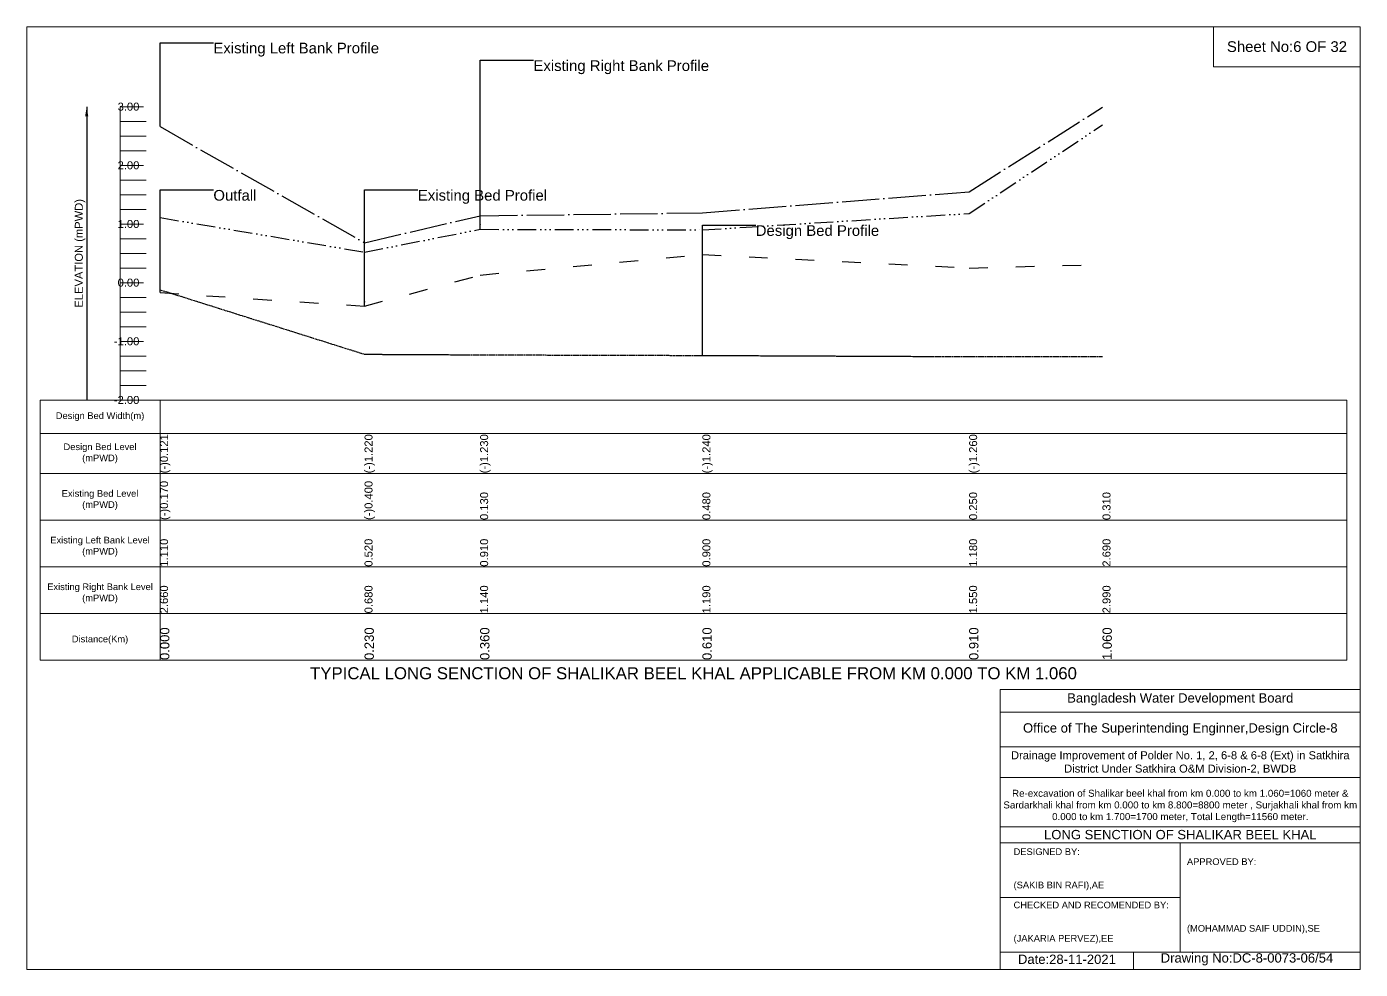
# Model space of a CAD drawing. Header units: inches. Extents: x 93000 to 416000, y -4242 to 0.
# Drawn here: x 150000 to 156000, y -4242 to 0 of the extents above; entities that cross this region are included whole.
import ezdxf

# ---------------------------------------------------------------- set-up
doc = ezdxf.new("R2010")
doc.units = ezdxf.units.IN
doc.header["$LTSCALE"] = 7
doc.header["$MEASUREMENT"] = 0
for name, pattern in [('ACAD_ISO03W100', [30, 12, -18]), ('ACAD_ISO04W100', [30, 24, -3, 0, -3]), ('ACAD_ISO14W100', [24, 12, -3, 0, -3, 0, -3, 0, -3]), ('CENTER', [2, 1.25, -0.25, 0.25, -0.25])]:
    doc.linetypes.add(name, pattern=pattern)
for name, color, linetype, lineweight in [('Cross section Data Border', 7, 'Continuous', 9), ('Design Bed Level Long Section', 7, 'CENTER', 25), ('Existing Bed Level for Long Section', 7, 'ACAD_ISO03W100', 25), ('Existing Left Bank of Long section', 7, 'ACAD_ISO04W100', 25), ('Existing Right Bank of Long Section', 7, 'ACAD_ISO14W100', 25), ('Long Section Border', 7, 'Continuous', 9), ('Long Section Labels', 7, 'Continuous', 9), ('Vscale for Long Section', 7, 'Continuous', 9)]:
    doc.layers.add(name, color=color, linetype=linetype, lineweight=lineweight)
doc.styles.get("Standard").update_dxf_attribs({"font": 'arial.ttf'})
doc.dimstyles.get("Standard").update_dxf_attribs({"dimtxt": 0.18, "dimasz": 0.18, "dimexe": 0.18, "dimexo": 0.0625, "dimgap": 0.09, "dimtad": 0, "dimtih": 1, "dimtoh": 1, "dimdec": 4, "dimzin": 0, "dimdsep": 46, "dimtxsty": 'Standard', "dimcen": 0.09, "dimadec": 0, "dimazin": 0, "dimtfac": 1, "dimtdec": 4, "dimtofl": 0, "dimtmove": 0, "dimatfit": 3, "dimfxl": 0, "dimtolj": 1, "dimtzin": 0, "dimarcsym": 0})

msp = doc.modelspace()

# ---------------------------------------------------------------- linework, layer by layer
at = {"layer": 'Cross section Data Border'}
for points in [[(150000, 0), (156000, 0), (156000, -4242), (150000, -4242)], [(155340, 0), (156000, 0), (156000, -180), (155340, -180)]]:
    msp.add_lwpolyline(points, close=True, dxfattribs=at)
for points in [[(154380, -4242), (154380, -2982), (156000, -2982)], [(154380, -3084), (156000, -3084)], [(154380, -3240), (156000, -3240)], [(154380, -3378), (156000, -3378)], [(154380, -3600), (156000, -3600)], [(154380, -3672), (156000, -3672)], [(155190, -3672), (155190, -4164)], [(154380, -3918), (155190, -3918)], [(154380, -4164), (156000, -4164)], [(154980, -4164), (154980, -4242)]]:
    msp.add_lwpolyline(points, dxfattribs=at)
at = {"layer": 'Design Bed Level Long Section'}
msp.add_lwpolyline([(150600, -1183.9), (151520, -1474.1), (152040, -1476.7), (153040, -1479.4), (154240, -1484.6), (154840, -1484.6)], dxfattribs=at)
at = {"layer": 'Existing Bed Level for Long Section'}
msp.add_lwpolyline([(150600, -1196.9), (151520, -1257.6), (152040, -1117.7), (153040, -1025.3), (154240, -1086), (154840, -1070.2)], dxfattribs=at)
at = {"layer": 'Existing Left Bank of Long section'}
msp.add_lwpolyline([(150600, -449.8), (151520, -972.5), (152040, -851), (153040, -837.8), (154240, -742.8), (154840, -362.6)], dxfattribs=at)
at = {"layer": 'Existing Right Bank of Long Section'}
msp.add_lwpolyline([(150600, -859), (151520, -1014.7), (152040, -911.8), (153040, -914.4), (154240, -840.5), (154840, -441.8)], dxfattribs=at)
at = {"layer": 'Long Section Border'}
msp.add_lwpolyline([(150060, -1680), (155940, -1680), (155940, -2850), (150060, -2850)], close=True, dxfattribs=at)
for points in [[(150600, -1680), (150600, -2850)], [(150060, -1830), (155940, -1830)], [(150060, -2010), (155940, -2010)], [(150060, -2220), (155940, -2220)], [(150060, -2430), (155940, -2430)], [(150060, -2640), (155940, -2640)]]:
    msp.add_lwpolyline(points, dxfattribs=at)
at = {"layer": 'Vscale for Long Section'}
for points in [[(150420, -1680), (150420, -1416), (150420, -1152), (150420, -888), (150420, -624), (150420, -360)], [(150420, -360), (150525, -360)], [(150420, -426), (150537, -426)], [(150420, -492), (150537, -492)], [(150420, -558), (150537, -558)], [(150420, -624), (150525, -624)], [(150420, -690), (150537, -690)], [(150420, -756), (150537, -756)], [(150420, -822), (150537, -822)], [(150420, -888), (150525, -888)], [(150420, -954), (150537, -954)], [(150420, -1020), (150537, -1020)], [(150420, -1086), (150537, -1086)], [(150420, -1152), (150525, -1152)], [(150420, -1218), (150537, -1218)], [(150420, -1284), (150537, -1284)], [(150420, -1350), (150537, -1350)], [(150420, -1416), (150525, -1416)], [(150420, -1482), (150537, -1482)], [(150420, -1548), (150537, -1548)], [(150420, -1614), (150537, -1614)], [(150420, -1680), (150525, -1680)]]:
    msp.add_lwpolyline(points, dxfattribs=at)

# ---------------------------------------------------------------- texts
at = {"layer": 'Cross section Data Border', "attachment_point": 5}
for s, insert, char_height in [('Sheet No:6 OF 32', (155670, -90), 48), ('Bangladesh Water Development Board', (155190, -3027), 42), ('Office of The Superintending Enginner,Design Circle-8', (155190, -3162), 42)]:
    msp.add_mtext(s, dxfattribs=dict(at, insert=insert, char_height=char_height))
at = {"layer": 'Cross section Data Border'}
for s, insert, char_height, width, attachment_point in [('Drainage Improvement of Polder No. 1, 2, 6-8 & 6-8 (Ext) in Satkhira District Under Satkhira O&M Division-2, BWDB', (155190, -3312), 36, 1680, 5), ('Re-excavation of Shalikar beel khal from km 0.000 to km 1.060=1060 meter & Sardarkhali khal from km 0.000 to km 8.800=8800 meter , Surjakhali khal from km 0.000 to km 1.700=1700 meter, Total Length=11560 meter.', (155190, -3507), 31.4683, 1620, 5), ('LONG SENCTION OF SHALIKAR BEEL KHAL', (155190, -3636), 42, 1680, 5), ('DESIGNED BY:\\P\\P\\P(SAKIB BIN RAFI),AE', (154440, -3792), 30, 840, 4), ('APPROVED BY:\\P\\P\\P\\P\\P\\P(MOHAMMAD SAIF UDDIN),SE', (155220, -3912), 30, 840, 4), ('CHECKED AND RECOMENDED BY:\\P\\P\\P(JAKARIA PERVEZ),EE', (154440, -4032), 30, 840, 4), ('Date:28-11-2021', (154680, -4197), 42, 840, 5), ('Drawing No:DC-8-0073-06/54', (155490, -4197), 42, 1320, 5)]:
    msp.add_mtext(s, dxfattribs=dict(at, insert=insert, char_height=char_height, width=width, attachment_point=attachment_point))
at = {"layer": 'Long Section Border', "attachment_point": 5}
for s, insert, char_height in [('Design Bed Width(m)', (150330, -1755), 30), ('Design Bed Level\\P(mPWD)', (150330, -1920), 30), ('Existing Bed Level\\P(mPWD)', (150330, -2130), 30), ('Existing Left Bank Level\\P(mPWD)', (150330, -2340), 30), ('Existing Right Bank Level\\P(mPWD)', (150330, -2550), 30), ('Distance(Km)', (150330, -2760), 30), ('TYPICAL LONG SENCTION OF SHALIKAR BEEL KHAL APPLICABLE FROM KM 0.000 TO KM 1.060', (153000, -2910), 54)]:
    msp.add_mtext(s, dxfattribs=dict(at, insert=insert, char_height=char_height))
at = {"layer": 'Long Section Labels', "char_height": 48, "attachment_point": 1}
for s, insert in [('Existing Left Bank Profile', (150840, -72.2)), ('Existing Right Bank Profile', (152280, -151.4)), ('Outfall', (150840, -734.9)), ('Existing Bed Profiel', (151760, -734.9)), ('Design Bed Profile', (153280, -893.5))]:
    msp.add_mtext(s, dxfattribs=dict(at, insert=insert))
at = {"layer": 'Vscale for Long Section', "char_height": 36, "attachment_point": 6}
for s, insert in [('3.00', (150507, -360)), ('2.00', (150507, -624)), ('1.00', (150507, -888)), ('0.00', (150507, -1152)), ('-1.00', (150507, -1416)), ('-2.00', (150507, -1680))]:
    msp.add_mtext(s, dxfattribs=dict(at, insert=insert))
at = {"layer": 'Vscale for Long Section', "rotation": 90}
for s, insert, char_height, attachment_point in [('ELEVATION (mPWD)', (150240, -1020), 36, 5), ('(-)0.121', (150600, -2010), 36, 1), ('(-)1.220', (151520, -2010), 36, 1), ('(-)1.230', (152040, -2010), 36, 1), ('(-)1.240', (153040, -2010), 36, 1), ('(-)1.260', (154240, -2010), 36, 1), ('(-)1.260', (154240, -2010), 36, 1), ('(-)0.170', (150600, -2220), 36, 1), ('(-)0.400', (151520, -2220), 36, 1), ('0.130', (152040, -2220), 36, 1), ('0.480', (153040, -2220), 36, 1), ('0.250', (154240, -2220), 36, 1), ('0.310', (154840, -2220), 36, 1), ('1.110', (150600, -2430), 36, 1), ('0.520', (151520, -2430), 36, 1), ('0.910', (152040, -2430), 36, 1), ('0.900', (153040, -2430), 36, 1), ('1.180', (154240, -2430), 36, 1), ('2.690', (154840, -2430), 36, 1), ('2.660', (150600, -2640), 36, 1), ('0.680', (151520, -2640), 36, 1), ('1.140', (152040, -2640), 36, 1), ('1.190', (153040, -2640), 36, 1), ('1.550', (154240, -2640), 36, 1), ('2.990', (154840, -2640), 36, 1), ('0.000', (150600, -2850), 42, 1), ('0.230', (151520, -2850), 42, 1), ('0.360', (152040, -2850), 42, 1), ('0.610', (153040, -2850), 42, 1), ('0.910', (154240, -2850), 42, 1), ('1.060', (154840, -2850), 42, 1)]:
    msp.add_mtext(s, dxfattribs=dict(at, insert=insert, char_height=char_height, attachment_point=attachment_point))

# ---------------------------------------------------------------- leaders
at = {"layer": 'Long Section Labels', "annotation_type": 0, "has_hookline": 1, "hookline_direction": 0}
for points, text_width in [([(150600, -449.8), (150600, -72.2), (150839.9, -72.2)], 737.4), ([(152040, -911.8), (152040, -151.4), (152279.9, -151.4)], 782), ([(150600, -1196.9), (150600, -734.9), (150839.9, -734.9)], 185.8), ([(151520, -1257.6), (151520, -734.9), (151759.9, -734.9)], 571.4), ([(153040, -1479.4), (153040, -893.5), (153279.9, -893.5)], 547.4)]:
    msp.add_leader(points, dimstyle='Standard', override={"dimasz": 21.6}, dxfattribs=dict(at, text_width=text_width))
at = {"layer": 'Vscale for Long Section'}
msp.add_leader([(150270, -360), (150270, -1680)], dimstyle='Standard', override={"dimasz": 43.2}, dxfattribs=at)

doc.saveas('drawing.dxf')
